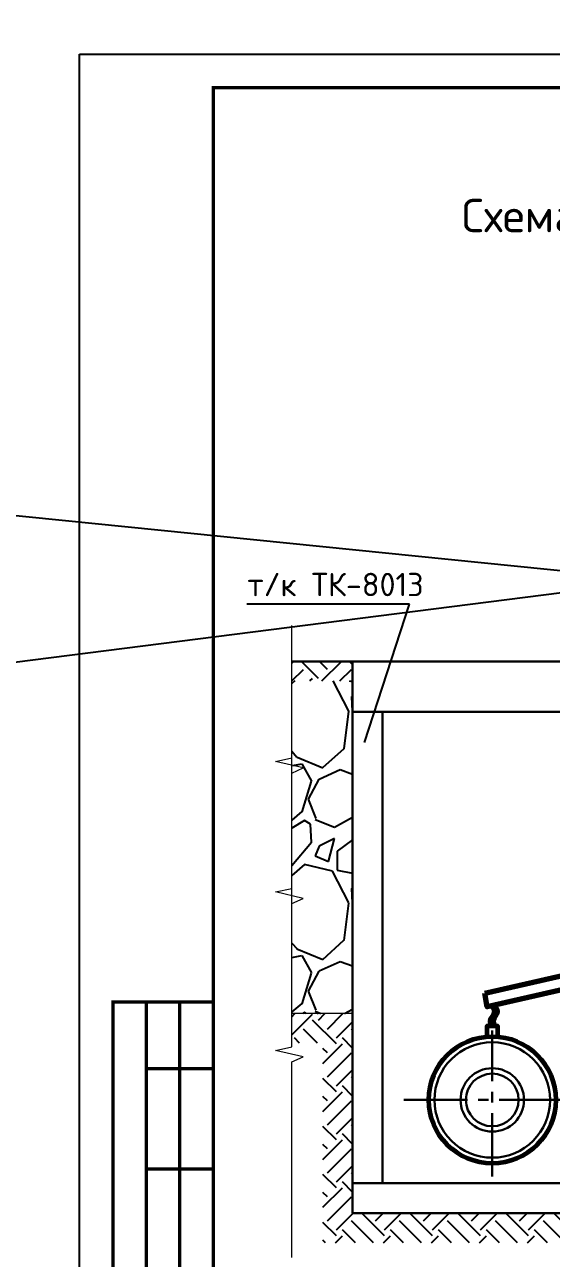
# Model space of a CAD drawing. Header units: millimetres. Extents: x -112426 to 6776, y 1218 to 38707.
# Drawn here: x 3909.3 to 3988.1, y 1517.8 to 1702.6 of the extents above; entities that cross this region are included whole.
import ezdxf
from ezdxf.enums import TextEntityAlignment as Align

# ---------------------------------------------------------------- set-up
doc = ezdxf.new("R2010")
doc.units = ezdxf.units.MM
doc.linetypes.add('осевая2', pattern=[28.575, 19.05, -3.175, 3.175, -3.175])
for name, color, linetype, lineweight in [('Объекты проектирования', 1, 'Continuous', 60), ('Осевая', 2, 'осевая2', 30), ('Основной', 1, 'Continuous', 60), ('Размерный', 4, 'Continuous', 30), ('Размеры на чертеже', 250, 'Continuous', 25)]:
    doc.layers.add(name, color=color, linetype=linetype, lineweight=lineweight)
doc.layers.add('РАЗМЕР', color=7, linetype='Continuous')
doc.layers.add('Штриховка', color=7, linetype='Continuous')
doc.styles.add('-ISOCPEUR-', font='isocpeur.TTF')
pattern_1 = [(45, (-11935.481, 5552.363), (4e-16, 7.1842049), [5.08, -5.08]), (45, (-11936.828, 5553.71), (4e-16, 7.1842049), [5.08, -5.08]), (45, (-11938.175, 5555.057), (4e-16, 7.1842049), [5.08, -5.08]), (135, (-11938.175, 5555.955), (-7.1842049, 4e-16), [5.08, -5.08]), (135, (-11936.828, 5557.302), (-7.1842049, 4e-16), [5.08, -5.08]), (135, (-11935.481, 5558.6493), (-7.1842049, 4e-16), [5.08, -5.08])]

# ---------------------------------------------------------------- blocks, each defined once
blk = doc.blocks.new('*U156')
blk.add_lwpolyline([(0, 0), (420, 0), (420, -297), (0, -297)], close=True)
at = {"const_width": 0.5}
blk.add_lwpolyline([(20, -5), (415, -5), (415, -292), (20, -292)], close=True, dxfattribs=at)
for points in [[(20, -207), (5, -207), (5, -142), (20, -142)], [(10, -142), (10, -207)], [(15, -142), (15, -207)], [(10, -152), (20, -152)], [(10, -167), (20, -167)]]:
    blk.add_lwpolyline(points, dxfattribs=at)
at = {"style": '-ISOCPEUR-'}
blk.add_attdef('РАЗРАБОТАЛ', text='', height=2.5, dxfattribs=at).set_placement((250.5, -264.22), align=Align.MIDDLE_LEFT)
at = {"style": '-ISOCPEUR-', "flags": 8}
for tag, height, p in [('ДАТА', 2.5, (290.07, -264.4)), ('ДАТА1', 2.5, (290.07, -269.4)), ('ЛИСТ', 3, (386.39, -271.92)), ('ЛИСТОВ', 3, (403.89, -271.92)), ('ФОРМАТ', 3, (380.97, -294.75))]:
    blk.add_attdef(tag, text='', height=height, dxfattribs=at).set_placement(p, align=Align.MIDDLE_CENTER)
at = {"style": '-ISOCPEUR-'}
blk.add_attdef('ПРОВЕРИЛ', (250.75, -270.73), '', height=2.5, dxfattribs=at)
at = {"style": '-ISOCPEUR-', "flags": 8}
blk.add_attdef('ИМЯ_ЧЕРТЕЖА_001', (321.33, -285.18), '', height=3, dxfattribs=at)

msp = doc.modelspace()

# ---------------------------------------------------------------- hatches: boundary and pattern name
at = {"layer": 'Штриховка'}
h = msp.add_hatch(dxfattribs=at)
h.set_pattern_fill('EARTH', scale=0.8, angle=45, style=0)
h.set_pattern_definition(pattern_1)
h.paths.add_polyline_path([(3949.29, 1607.186), (3949.29, 1604.277), (3958.406, 1604.277), (3958.406, 1607.186)])
h.paths.add_polyline_path([(4042.554, 1604.277), (4039.954, 1607.186), (4028.724, 1607.186), (4028.724, 1604.277)])
h.paths.add_polyline_path([(4039.954, 1607.186), (4042.554, 1604.277), (4071.402, 1604.277), (4071.402, 1604.681), (4075.621, 1604.681), (4075.621, 1607.186)])
h.paths.add_polyline_path([(4125.127, 1604.277), (4125.127, 1607.186), (4101.123, 1607.186), (4101.123, 1604.756), (4105.345, 1604.756), (4105.345, 1604.277)])
h = msp.add_hatch(dxfattribs=at)
h.set_pattern_fill('GRAVEL', scale=0.8, angle=45, style=0)
h.set_pattern_definition([(273.012788, (-11939.5041, 5577.0767), (14.36840978, -244.2629665), [2.733772, -270.64387]), (229.969741, (-11939.3604, 5574.34675), (158.052506844, 186.78932807), [4.691238, -464.43239]), (177.510447, (-11942.3778, 5570.7546), (301.73660567, -14.36840968), [3.307852, -327.477782]), (312.273689, (-11944.3894, 5561.5589), (-272.99978605, 301.736605697), [4.272036, -422.9315]), (337.833654, (-11941.5157, 5558.3978), (-244.262966497, 100.57886855), [4.18907, -414.718462]), (42.273689, (-11937.6362, 5556.8173), (-301.736605697, -272.99978605), [4.272036, -422.9315]), (82.6942405, (-11934.47516, 5559.691), (-43.105229362, -330.473425258), [5.64955, -559.304923]), (117.2553284, (-11933.7567, 5565.29465), (-215.52614687, 416.683884036), [5.333756, -528.042053]), (166.4295656, (-11936.1994, 5570.0362), (-301.736605674, 71.84204894), [4.286504, -424.364366]), (220.236358, (-11940.3662, 5571.042), (172.42091755, 143.68409791), [4.893706, -239.791496]), (267.397438, (-11944.102, 5567.88096), (-14.368409782, -330.473425256), [6.328623, -626.53418]), (183.814075, (-11930.021, 5575.64), (-186.78932732, -14.36840978), [2.160036, -213.844527]), (216.4692344, (-11932.1762, 5575.4962), (215.52614688, 158.05250777), [4.109456, -406.837112]), (270, (-11935.481, 5573.054), (14.36841, -14.36841), [2.873675, -25.863145]), (248.19859, (-11938.211, 5573.772), (43.1052294, 100.57886855), [1.54753, -153.20498]), (336.80141, (-11938.7857, 5572.335), (-57.4736392, 28.7368196), [2.188525, -107.238024]), (75.963757, (-11936.774, 5571.473), (14.3684098, 71.842049), [3.554557, -114.930385]), (206.56505, (-11935.912, 5574.9215), (43.1052294, 14.3684098), [2.570297, -61.687185]), (61.38954, (-11947.1194, 5564.0015), (100.578868556, 186.78932732), [3.600704, -356.470613]), (115.346176, (-11945.3951, 5567.1625), (100.57886855, -215.52614691), [3.020792, -299.057725]), (338.19859, (-11938.7857, 5577.7952), (-100.57886855, 43.1052294), [3.09504, -151.657469]), (28.61046, (-11935.912, 5576.6457), (-186.78932731, -100.57886857), [3.600704, -356.470613]), (24.443955, (-11938.211, 5555.093), (-100.57886856, -43.10522938), [3.472282, -170.141875]), (339.775141, (-11935.0499, 5556.5299), (-229.89455675, 86.21045864), [2.909377, -288.028747]), (111.80141, (-11924.2736, 5563.5704), (-43.1052294, 100.57886855), [3.09504, -151.657469]), (62.354025, (-11925.423, 5566.4441), (-129.31568813, -244.2629665), [3.406262, -337.219008]), (114.443955, (-11931.314, 5556.53), (43.10522938, -100.57886856), [1.73614, -171.878015]), (146.309932, (-11925.1357, 5562.7083), (-71.842049, 43.1052294), [1.036117, -102.57596]), (210.963757, (-11925.998, 5563.283), (57.4736392, 28.7368196), [4.18907, -79.592437]), (231.009006, (-11929.5899, 5561.1278), (129.315688135, 158.05250774), [3.882136, -384.33092]), (348.690068, (-11935.481, 5570.18), (-43.1052294, 14.3684098), [2.93059, -70.33421]), (38.1572266, (-11932.6073, 5569.6052), (272.99978607, 215.52614692), [5.116454, -506.528073]), (105.945396, (-11928.5841, 5572.7662), (43.10522938, -158.05250773), [2.092066, -207.115139]), (135, (-11929.159, 5574.778), (-28.73682, 2e-15), [1.2192, -19.1008]), (165.256437, (-11930.3083, 5561.2715), (158.05250773, -43.10522939), [2.822936, -279.471526]), (93.012787, (-11933.0383, 5561.9899), (-14.36840978, 244.2629665), [5.467543, -267.910098]), (45, (-11933.326, 5567.45), (2e-15, 28.73682), [5.2832, -15.0368]), (10.3048465, (-11929.5899, 5571.1857), (244.26296647, 43.10522951), [3.212876, -318.074534]), (299.054604, (-11926.4288, 5571.7604), (43.1052294, -71.84204897), [2.958633, -144.9732]), (252.6459754, (-11924.992, 5569.1741), (-129.315688172, -416.68388401), [4.81716, -476.899715]), (220.426079, (-11926.42885, 5564.5762), (-201.15773711, -172.420917525), [5.096236, -504.526772])])
h.paths.add_polyline_path([(4125.127, 1604.277), (4105.345, 1604.277), (4105.345, 1569.806), (4125.127, 1580.737), (4125.127, 1581.455), (4125.127, 1590.146), (4126.858, 1590.926), (4122.71, 1591.891), (4125.127, 1592.404)])
h.paths.add_polyline_path([(4125.127, 1580.737), (4105.345, 1569.806), (4105.345, 1566.873), (4108.285, 1566.873), (4125.127, 1575.949)])
h.paths.add_polyline_path([(4125.127, 1575.949), (4108.285, 1566.873), (4112.062, 1566.873), (4112.062, 1554.432), (4119.192, 1554.432), (4125.127, 1554.432), (4125.127, 1559.339), (4126.858, 1560.119), (4122.71, 1561.083), (4125.127, 1561.597)])
h.paths.add_polyline_path([(4064.675, 1566.873), (4071.402, 1566.873), (4071.402, 1571.328), (4028.74, 1561.697), (4028.74, 1560.842), (4028.738, 1557.385), (4030.43, 1554.432), (4064.675, 1554.432)])
h.paths.add_polyline_path([(4071.402, 1604.277), (4042.554, 1604.277), (4066.279, 1577.727), (4071.402, 1578.824)])
h.paths.add_polyline_path([(4042.554, 1604.277), (4028.724, 1604.277), (4028.724, 1599.632), (4028.724, 1570.542), (4028.744, 1570.546), (4028.744, 1569.69), (4066.279, 1577.727)])
h.paths.add_polyline_path([(3958.406, 1599.632), (3958.406, 1604.277), (3949.29, 1604.277), (3949.29, 1592.723), (3949.29, 1591.648), (3951.021, 1591.245), (3949.29, 1590.465), (3949.29, 1580.212), (3958.406, 1577.334)])
h.paths.add_polyline_path([(3958.406, 1577.334), (3949.29, 1580.212), (3949.29, 1578.911), (3958.406, 1573.442)])
h.paths.add_polyline_path([(3958.406, 1573.442), (3949.29, 1578.911), (3949.29, 1573.164), (3949.29, 1572.088), (3951.021, 1571.686), (3949.29, 1570.906), (3949.29, 1564.188), (3958.406, 1560.906)])
h.paths.add_polyline_path([(3958.406, 1560.906), (3949.29, 1564.188), (3949.29, 1554.432), (3958.406, 1554.432)])
h.paths.add_polyline_path([(4110.095, 1594.582), (4115.595, 1594.582), (4117.448, 1601.497), (4111.948, 1601.497)], flags=24)
h.paths.add_polyline_path([(4060.411, 1594.582), (4065.911, 1594.582), (4067.764, 1601.497), (4062.264, 1601.497)], flags=24)
h = msp.add_hatch(dxfattribs=at)
h.set_pattern_fill('EARTH', scale=0.8, angle=45, style=0)
h.set_pattern_definition(pattern_1)
h.paths.add_polyline_path([(3949.29, 1554.432), (3949.29, 1549.991), (3953.965, 1549.991), (3953.97, 1520.085), (4033.165, 1520.085), (4033.165, 1549.661), (4030.43, 1554.432), (4028.724, 1554.432), (4028.724, 1529.018), (4028.724, 1524.526), (3958.406, 1524.526), (3958.406, 1529.018), (3958.406, 1554.432)])
h.paths.add_polyline_path([(4052.877, 1549.991), (4052.877, 1541.83), (4071.517, 1541.83), (4073.407, 1546.271), (4057.319, 1546.271), (4057.319, 1554.432), (4030.43, 1554.432), (4033.165, 1549.661), (4033.165, 1549.991)])
h.paths.add_polyline_path([(4123.633, 1541.83), (4123.633, 1549.991), (4125.127, 1549.991), (4125.127, 1554.432), (4119.192, 1554.432), (4119.192, 1546.271), (4073.407, 1546.271), (4071.517, 1541.83)])

# ---------------------------------------------------------------- linework, layer by layer
for p, q in [((6610.206, 1951.39), (857.036, 1218.247)), ((1022.192, 1920.504), (6776.04, 1339.375))]:
    msp.add_line(p, q)
at = {"layer": 'Объекты проектирования', "color": 7, "lineweight": 70, "ltscale": 50}
msp.add_lwpolyline([(3978.179, 1557.501), (4025.072, 1568.17), (4025.435, 1566.101), (3978.542, 1555.432)], close=True, dxfattribs=at)
at = {"layer": 'Объекты проектирования', "color": 7}
msp.add_lwpolyline([(3978.525, 1550.965), (3978.525, 1552.61), (3980.107, 1552.61), (3980.107, 1550.963)], dxfattribs=at)
msp.add_circle((3979.301, 1541.488), 9.509, dxfattribs=at)
for points in [[(3979.234, 1552.614), (3978.989, 1553.333), (3979.644, 1554.748), (3978.979, 1555.746)], [(3979.751, 1552.614), (3979.507, 1553.333), (3980.161, 1554.748), (3979.497, 1555.746)]]:
    msp.add_spline(points, degree=3, dxfattribs=at)
at = {"layer": 'Осевая', "color": 7, "ltscale": 0.5}
for p, q in [((3979.301, 1529.989), (3979.301, 1551.904)), ((3966.063, 1541.488), (4021.157, 1541.488))]:
    msp.add_line(p, q, dxfattribs=at)
at = {"layer": 'РАЗМЕР', "color": 7}
for p, q in [((3966.918, 1615.74), (3942.595, 1615.74)), ((3960.164, 1595.041), (3966.918, 1615.74))]:
    msp.add_line(p, q, dxfattribs=at)
at = {"layer": 'Размерный', "color": 7}
for p, q in [((3949.268, 1607.186), (4075.621, 1607.186)), ((3958.406, 1599.632), (3958.406, 1524.52))]:
    msp.add_line(p, q, dxfattribs=at)
at = {"layer": 'Размерный', "color": 7, "linetype": 'ByBlock', "lineweight": 13}
msp.add_line((3958.406, 1554.432), (3949.29, 1554.432), dxfattribs=at)
at = {"layer": 'Размерный', "color": 7, "linetype": 'ByBlock', "lineweight": 13, "flags": 128}
for points in [[(3949.29, 1569.286), (3949.29, 1590.465), (3951.021, 1591.245), (3946.872, 1592.21), (3949.29, 1592.723), (3949.29, 1612.581)], [(3949.29, 1549.727), (3949.29, 1570.906), (3951.021, 1571.686), (3946.872, 1572.651), (3949.29, 1573.164), (3949.29, 1593.022)], [(3949.29, 1517.857), (3949.29, 1547.17), (3951.021, 1547.95), (3946.872, 1548.915), (3949.29, 1549.428), (3949.29, 1569.286)]]:
    msp.add_lwpolyline(points, dxfattribs=at)
at = {"layer": 'Размерный', "color": 7}
for points in [[(3958.406, 1607.186), (4028.724, 1607.186), (4028.724, 1599.632), (3958.406, 1599.632)], [(3962.892, 1529.018), (3958.406, 1529.018), (3958.406, 1599.632), (3962.892, 1599.632)], [(3958.406, 1524.526), (4028.724, 1524.526), (4028.724, 1529.018), (3958.406, 1529.018)], [(4028.724, 1524.526), (3958.406, 1524.526), (3958.406, 1524.526), (4028.724, 1524.526)]]:
    msp.add_lwpolyline(points, close=True, dxfattribs=at)
for radius in [8.652, 4.751, 3.94]:
    msp.add_circle((3979.301, 1541.488), radius, dxfattribs=at)

# ---------------------------------------------------------------- block references
at = {"layer": 'Размеры на чертеже', "lineweight": 90}
msp.add_blockref('*U156', (3917.536, 1698.16), dxfattribs=at)

# ---------------------------------------------------------------- texts
at = {"layer": 'Основной', "color": 7, "style": '-ISOCPEUR-'}
msp.add_text('Схема установки ковера наземного КНЗ ', height=5, dxfattribs=at).set_placement((4038.668, 1673.987), align=Align.MIDDLE_CENTER)
at = {"layer": 'РАЗМЕР', "color": 7, "style": '-ISOCPEUR-'}
msp.add_text('т/к ТК-8013', height=3.5, dxfattribs=at).set_placement((3942.646, 1616.956))

doc.saveas('drawing.dxf')
